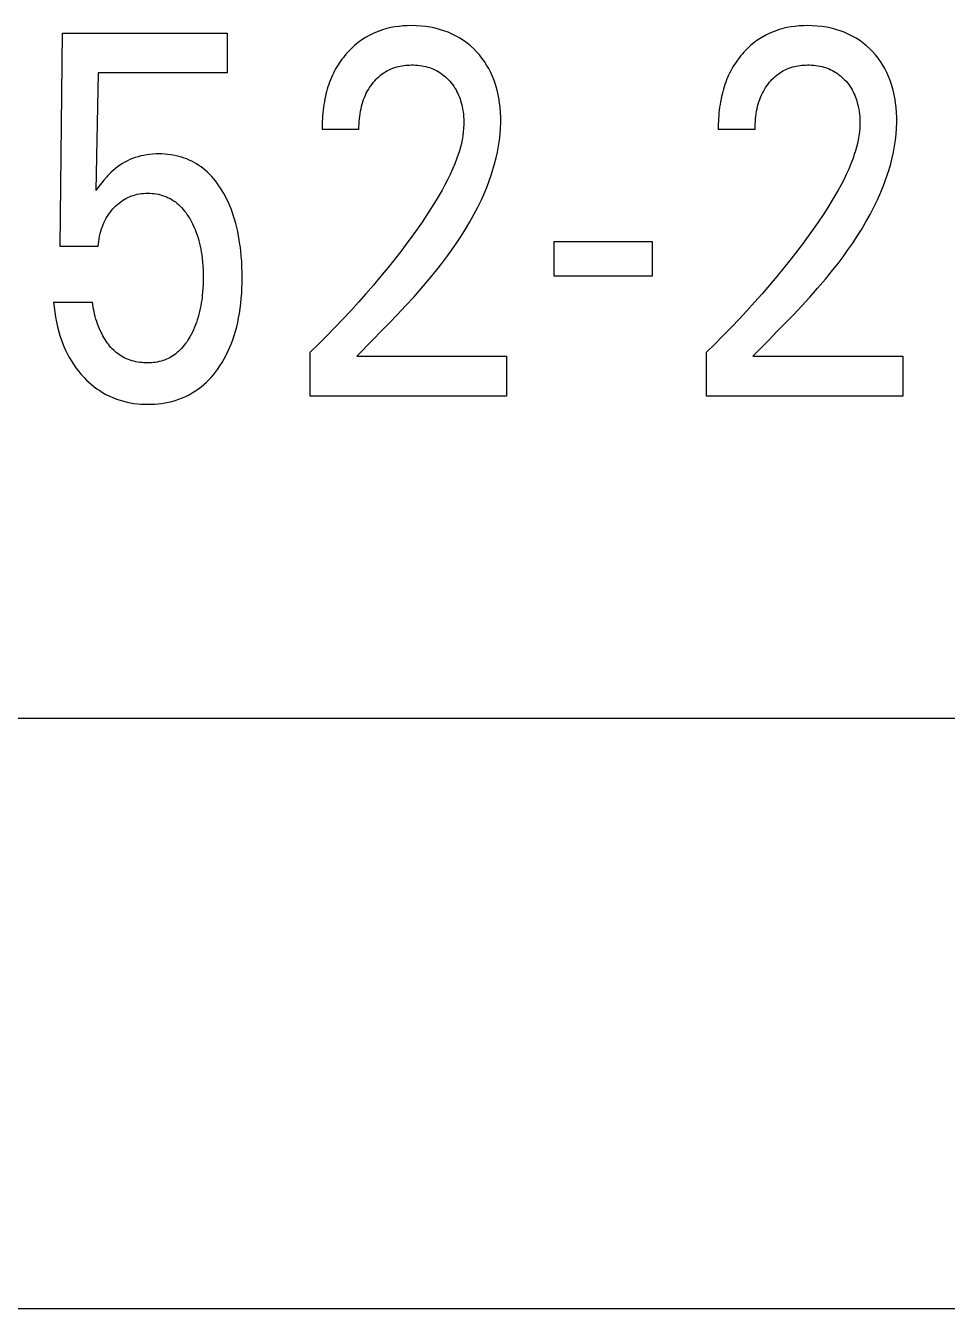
# Model space of a CAD drawing. Extents: x 0 to 420, y 0 to 297.
# Drawn here: x 186.05 to 190.34, y 178.22 to 184.19 of the extents above; entities that cross this region are included whole.
import ezdxf

# ---------------------------------------------------------------- set-up
doc = ezdxf.new("R2010")
doc.units = 0
doc.header["$LTSCALE"] = 23.1
doc.layers.add('10000_FRONT', color=7, linetype='CONTINUOUS')

msp = doc.modelspace()

# ---------------------------------------------------------------- linework, layer by layer
at = {"layer": '10000_FRONT', "color": 7, "linetype": 'CONTINUOUS'}
for p, q in [((186.2065, 183.1648), (186.2177, 184.1588)), ((186.2177, 184.1588), (186.9855, 184.1588)), ((186.9855, 184.1588), (186.9855, 183.9732)), ((187.6685, 184.1589), (187.6492, 184.1496)), ((187.6883, 184.1671), (187.6685, 184.1589)), ((187.7086, 184.1742), (187.6883, 184.1671)), ((187.7292, 184.1801), (187.7086, 184.1742)), ((187.7479, 184.1844), (187.7292, 184.1801)), ((187.7668, 184.1878), (187.7479, 184.1844)), ((187.7859, 184.1905), (187.7668, 184.1878)), ((187.805, 184.1923), (187.7859, 184.1905)), ((187.8243, 184.1933), (187.805, 184.1923)), ((187.8435, 184.1937), (187.8243, 184.1933)), ((187.866, 184.1933), (187.8435, 184.1937)), ((187.8885, 184.192), (187.866, 184.1933)), ((187.9109, 184.1896), (187.8885, 184.192)), ((187.9331, 184.1862), (187.9109, 184.1896)), ((187.9551, 184.1817), (187.9331, 184.1862)), ((187.9752, 184.1765), (187.9551, 184.1817)), ((187.995, 184.1703), (187.9752, 184.1765)), ((188.0144, 184.1631), (187.995, 184.1703)), ((188.0334, 184.1548), (188.0144, 184.1631)), ((189.5142, 184.1589), (189.4949, 184.1496)), ((189.534, 184.1671), (189.5142, 184.1589)), ((189.5543, 184.1742), (189.534, 184.1671)), ((189.5749, 184.1801), (189.5543, 184.1742)), ((189.5936, 184.1844), (189.5749, 184.1801)), ((189.6125, 184.1878), (189.5936, 184.1844)), ((189.6316, 184.1905), (189.6125, 184.1878)), ((189.6507, 184.1923), (189.6316, 184.1905)), ((189.67, 184.1933), (189.6507, 184.1923)), ((189.6892, 184.1937), (189.67, 184.1933)), ((189.7117, 184.1933), (189.6892, 184.1937)), ((189.7342, 184.192), (189.7117, 184.1933)), ((189.7566, 184.1896), (189.7342, 184.192)), ((189.7788, 184.1862), (189.7566, 184.1896)), ((189.8008, 184.1817), (189.7788, 184.1862)), ((189.8209, 184.1765), (189.8008, 184.1817)), ((189.8407, 184.1703), (189.8209, 184.1765)), ((189.8601, 184.1631), (189.8407, 184.1703)), ((189.8791, 184.1548), (189.8601, 184.1631)), ((187.5784, 184.101), (187.5625, 184.0863)), ((187.595, 184.1147), (187.5784, 184.101)), ((187.6124, 184.1274), (187.595, 184.1147)), ((187.6305, 184.1391), (187.6124, 184.1274)), ((187.6492, 184.1496), (187.6305, 184.1391)), ((188.0519, 184.1455), (188.0334, 184.1548)), ((188.0696, 184.1353), (188.0519, 184.1455)), ((188.0867, 184.1242), (188.0696, 184.1353)), ((188.1031, 184.1121), (188.0867, 184.1242)), ((188.1189, 184.0991), (188.1031, 184.1121)), ((188.1339, 184.0853), (188.1189, 184.0991)), ((189.424, 184.101), (189.4082, 184.0863)), ((189.4407, 184.1147), (189.424, 184.101)), ((189.4581, 184.1274), (189.4407, 184.1147)), ((189.4762, 184.1391), (189.4581, 184.1274)), ((189.4949, 184.1496), (189.4762, 184.1391)), ((189.8976, 184.1455), (189.8791, 184.1548)), ((189.9153, 184.1353), (189.8976, 184.1455)), ((189.9324, 184.1242), (189.9153, 184.1353)), ((189.9488, 184.1121), (189.9324, 184.1242)), ((189.9645, 184.0991), (189.9488, 184.1121)), ((189.9796, 184.0853), (189.9645, 184.0991)), ((187.5265, 184.046), (187.52, 184.0374)), ((187.5333, 184.0545), (187.5265, 184.046)), ((187.5403, 184.0628), (187.5333, 184.0545)), ((187.5475, 184.0708), (187.5403, 184.0628)), ((187.5549, 184.0787), (187.5475, 184.0708)), ((187.5625, 184.0863), (187.5549, 184.0787)), ((188.1474, 184.0715), (188.1339, 184.0853)), ((188.1603, 184.0571), (188.1474, 184.0715)), ((188.1724, 184.0421), (188.1603, 184.0571)), ((188.1837, 184.0265), (188.1724, 184.0421)), ((189.3722, 184.046), (189.3657, 184.0374)), ((189.379, 184.0545), (189.3722, 184.046)), ((189.386, 184.0628), (189.379, 184.0545)), ((189.3932, 184.0708), (189.386, 184.0628)), ((189.4006, 184.0787), (189.3932, 184.0708)), ((189.4082, 184.0863), (189.4006, 184.0787)), ((189.9931, 184.0715), (189.9796, 184.0853)), ((190.006, 184.0571), (189.9931, 184.0715)), ((190.0181, 184.0421), (190.006, 184.0571)), ((190.0294, 184.0265), (190.0181, 184.0421)), ((187.4856, 183.9825), (187.4807, 183.9728)), ((187.4907, 183.992), (187.4856, 183.9825)), ((187.4961, 184.0014), (187.4907, 183.992)), ((187.5017, 184.0106), (187.4961, 184.0014)), ((187.5076, 184.0197), (187.5017, 184.0106)), ((187.5136, 184.0286), (187.5076, 184.0197)), ((187.52, 184.0374), (187.5136, 184.0286)), ((187.7159, 183.9747), (187.7238, 183.9797)), ((187.7238, 183.9797), (187.7319, 183.9842)), ((187.7319, 183.9842), (187.7402, 183.9885)), ((187.7402, 183.9885), (187.7487, 183.9923)), ((187.7487, 183.9923), (187.7573, 183.9958)), ((187.7573, 183.9958), (187.7661, 183.9989)), ((187.7661, 183.9989), (187.775, 184.0016)), ((187.775, 184.0016), (187.7834, 184.0038)), ((187.7834, 184.0038), (187.7918, 184.0057)), ((187.7918, 184.0057), (187.8003, 184.0072)), ((187.8003, 184.0072), (187.8089, 184.0084)), ((187.8089, 184.0084), (187.8175, 184.0094)), ((187.8175, 184.0094), (187.8262, 184.01)), ((187.8262, 184.01), (187.8348, 184.0104)), ((187.8348, 184.0104), (187.8435, 184.0106)), ((187.8435, 184.0106), (187.8532, 184.0105)), ((187.8532, 184.0105), (187.8628, 184.0101)), ((187.8628, 184.0101), (187.8724, 184.0093)), ((187.8724, 184.0093), (187.882, 184.0083)), ((187.882, 184.0083), (187.8915, 184.0068)), ((187.8915, 184.0068), (187.901, 184.0051)), ((187.901, 184.0051), (187.9104, 184.003)), ((187.9104, 184.003), (187.9189, 184.0007)), ((187.9189, 184.0007), (187.9274, 183.9981)), ((187.9274, 183.9981), (187.9358, 183.9951)), ((187.9358, 183.9951), (187.9441, 183.9918)), ((187.9441, 183.9918), (187.9522, 183.9883)), ((187.9522, 183.9883), (187.9602, 183.9843)), ((187.9602, 183.9843), (187.968, 183.9801)), ((187.968, 183.9801), (187.9755, 183.9755)), ((188.1942, 184.0104), (188.1837, 184.0265)), ((188.2039, 183.9937), (188.1942, 184.0104)), ((188.2131, 183.9757), (188.2039, 183.9937)), ((189.3313, 183.9825), (189.3264, 183.9728)), ((189.3364, 183.992), (189.3313, 183.9825)), ((189.3418, 184.0014), (189.3364, 183.992)), ((189.3474, 184.0106), (189.3418, 184.0014)), ((189.3532, 184.0197), (189.3474, 184.0106)), ((189.3593, 184.0286), (189.3532, 184.0197)), ((189.3657, 184.0374), (189.3593, 184.0286)), ((189.5616, 183.9747), (189.5695, 183.9797)), ((189.5695, 183.9797), (189.5776, 183.9842)), ((189.5776, 183.9842), (189.5859, 183.9885)), ((189.5859, 183.9885), (189.5944, 183.9923)), ((189.5944, 183.9923), (189.603, 183.9958)), ((189.603, 183.9958), (189.6118, 183.9989)), ((189.6118, 183.9989), (189.6207, 184.0016)), ((189.6207, 184.0016), (189.629, 184.0038)), ((189.629, 184.0038), (189.6375, 184.0057)), ((189.6375, 184.0057), (189.646, 184.0072)), ((189.646, 184.0072), (189.6546, 184.0084)), ((189.6546, 184.0084), (189.6632, 184.0094)), ((189.6632, 184.0094), (189.6719, 184.01)), ((189.6719, 184.01), (189.6805, 184.0104)), ((189.6805, 184.0104), (189.6892, 184.0106)), ((189.6892, 184.0106), (189.6989, 184.0105)), ((189.6989, 184.0105), (189.7085, 184.0101)), ((189.7085, 184.0101), (189.7181, 184.0093)), ((189.7181, 184.0093), (189.7277, 184.0083)), ((189.7277, 184.0083), (189.7372, 184.0068)), ((189.7372, 184.0068), (189.7466, 184.0051)), ((189.7466, 184.0051), (189.756, 184.003)), ((189.756, 184.003), (189.7646, 184.0007)), ((189.7646, 184.0007), (189.7731, 183.9981)), ((189.7731, 183.9981), (189.7815, 183.9951)), ((189.7815, 183.9951), (189.7898, 183.9918)), ((189.7898, 183.9918), (189.7979, 183.9883)), ((189.7979, 183.9883), (189.8059, 183.9843)), ((189.8059, 183.9843), (189.8137, 183.9801)), ((189.8137, 183.9801), (189.8212, 183.9755)), ((190.0399, 184.0104), (190.0294, 184.0265)), ((190.0496, 183.9937), (190.0399, 184.0104)), ((190.0588, 183.9757), (190.0496, 183.9937)), ((186.3841, 183.9732), (186.3737, 183.4263)), ((186.9855, 183.9732), (186.3841, 183.9732)), ((187.4625, 183.9304), (187.4586, 183.9195)), ((187.4666, 183.9412), (187.4625, 183.9304)), ((187.471, 183.9518), (187.4666, 183.9412)), ((187.4757, 183.9624), (187.471, 183.9518)), ((187.4807, 183.9728), (187.4757, 183.9624)), ((187.6541, 183.9137), (187.6601, 183.9219)), ((187.6601, 183.9219), (187.6664, 183.9299)), ((187.6664, 183.9299), (187.6726, 183.9371)), ((187.6726, 183.9371), (187.6792, 183.9441)), ((187.6792, 183.9441), (187.686, 183.9509)), ((187.686, 183.9509), (187.6931, 183.9573)), ((187.6931, 183.9573), (187.7004, 183.9635)), ((187.7004, 183.9635), (187.7081, 183.9693)), ((187.7081, 183.9693), (187.7159, 183.9747)), ((187.9755, 183.9755), (187.9829, 183.9706)), ((187.9829, 183.9706), (187.9901, 183.9654)), ((187.9901, 183.9654), (187.997, 183.96)), ((187.997, 183.96), (188.0037, 183.9542)), ((188.0037, 183.9542), (188.0102, 183.9482)), ((188.0102, 183.9482), (188.0164, 183.9419)), ((188.0164, 183.9419), (188.0231, 183.9347)), ((188.0231, 183.9347), (188.0294, 183.9272)), ((188.0294, 183.9272), (188.0355, 183.9194)), ((188.2214, 183.9571), (188.2131, 183.9757)), ((188.2288, 183.9382), (188.2214, 183.9571)), ((188.2353, 183.9189), (188.2288, 183.9382)), ((189.3082, 183.9304), (189.3043, 183.9195)), ((189.3123, 183.9412), (189.3082, 183.9304)), ((189.3167, 183.9518), (189.3123, 183.9412)), ((189.3214, 183.9624), (189.3167, 183.9518)), ((189.3264, 183.9728), (189.3214, 183.9624)), ((189.4997, 183.9137), (189.5057, 183.9219)), ((189.5057, 183.9219), (189.5121, 183.9299)), ((189.5121, 183.9299), (189.5183, 183.9371)), ((189.5183, 183.9371), (189.5249, 183.9441)), ((189.5249, 183.9441), (189.5317, 183.9509)), ((189.5317, 183.9509), (189.5388, 183.9573)), ((189.5388, 183.9573), (189.5461, 183.9635)), ((189.5461, 183.9635), (189.5537, 183.9693)), ((189.5537, 183.9693), (189.5616, 183.9747)), ((189.8212, 183.9755), (189.8286, 183.9706)), ((189.8286, 183.9706), (189.8357, 183.9654)), ((189.8357, 183.9654), (189.8427, 183.96)), ((189.8427, 183.96), (189.8494, 183.9542)), ((189.8494, 183.9542), (189.8559, 183.9482)), ((189.8559, 183.9482), (189.8621, 183.9419)), ((189.8621, 183.9419), (189.8688, 183.9347)), ((189.8688, 183.9347), (189.8751, 183.9272)), ((189.8751, 183.9272), (189.8812, 183.9194)), ((190.0671, 183.9571), (190.0588, 183.9757)), ((190.0745, 183.9382), (190.0671, 183.9571)), ((190.081, 183.9189), (190.0745, 183.9382)), ((187.443, 183.8637), (187.4406, 183.8524)), ((187.4456, 183.875), (187.443, 183.8637)), ((187.4485, 183.8862), (187.4456, 183.875)), ((187.4516, 183.8974), (187.4485, 183.8862)), ((187.455, 183.9085), (187.4516, 183.8974)), ((187.4586, 183.9195), (187.455, 183.9085)), ((187.6248, 183.8594), (187.6291, 183.8695)), ((187.6291, 183.8695), (187.6334, 183.8787)), ((187.6334, 183.8787), (187.638, 183.8877)), ((187.638, 183.8877), (187.643, 183.8966)), ((187.643, 183.8966), (187.6484, 183.9052)), ((187.6484, 183.9052), (187.6541, 183.9137)), ((188.0355, 183.9194), (188.0412, 183.9114)), ((188.0412, 183.9114), (188.0465, 183.9032)), ((188.0465, 183.9032), (188.0515, 183.8947)), ((188.0515, 183.8947), (188.0561, 183.8861)), ((188.0561, 183.8861), (188.0601, 183.8778)), ((188.0601, 183.8778), (188.0638, 183.8694)), ((188.0638, 183.8694), (188.0672, 183.8608)), ((188.0672, 183.8608), (188.0703, 183.8522)), ((188.241, 183.8994), (188.2353, 183.9189)), ((188.2458, 183.8797), (188.241, 183.8994)), ((188.2504, 183.8572), (188.2458, 183.8797)), ((189.2887, 183.8637), (189.2863, 183.8524)), ((189.2913, 183.875), (189.2887, 183.8637)), ((189.2942, 183.8862), (189.2913, 183.875)), ((189.2973, 183.8974), (189.2942, 183.8862)), ((189.3007, 183.9085), (189.2973, 183.8974)), ((189.3043, 183.9195), (189.3007, 183.9085)), ((189.4704, 183.8594), (189.4747, 183.8695)), ((189.4747, 183.8695), (189.4791, 183.8787)), ((189.4791, 183.8787), (189.4837, 183.8877)), ((189.4837, 183.8877), (189.4887, 183.8966)), ((189.4887, 183.8966), (189.4941, 183.9052)), ((189.4941, 183.9052), (189.4997, 183.9137)), ((189.8812, 183.9194), (189.8868, 183.9114)), ((189.8868, 183.9114), (189.8922, 183.9032)), ((189.8922, 183.9032), (189.8972, 183.8947)), ((189.8972, 183.8947), (189.9018, 183.8861)), ((189.9018, 183.8861), (189.9058, 183.8778)), ((189.9058, 183.8778), (189.9095, 183.8694)), ((189.9095, 183.8694), (189.9129, 183.8608)), ((189.9129, 183.8608), (189.916, 183.8522)), ((190.0867, 183.8994), (190.081, 183.9189)), ((190.0915, 183.8797), (190.0867, 183.8994)), ((190.0961, 183.8572), (190.0915, 183.8797)), ((187.4323, 183.8005), (187.4309, 183.7875)), ((187.434, 183.8135), (187.4323, 183.8005)), ((187.4359, 183.8265), (187.434, 183.8135)), ((187.4381, 183.8395), (187.4359, 183.8265)), ((187.4406, 183.8524), (187.4381, 183.8395)), ((187.6067, 183.796), (187.6088, 183.8068)), ((187.6088, 183.8068), (187.6113, 183.8175)), ((187.6113, 183.8175), (187.6141, 183.8282)), ((187.6141, 183.8282), (187.6173, 183.8387)), ((187.6173, 183.8387), (187.6208, 183.8491)), ((187.6208, 183.8491), (187.6248, 183.8594)), ((188.0703, 183.8522), (188.0731, 183.8434)), ((188.0731, 183.8434), (188.0756, 183.8345)), ((188.0756, 183.8345), (188.0779, 183.8256)), ((188.0779, 183.8256), (188.0799, 183.8166)), ((188.0799, 183.8166), (188.0822, 183.8049)), ((188.0822, 183.8049), (188.0841, 183.793)), ((188.2541, 183.8345), (188.2504, 183.8572)), ((188.2568, 183.8118), (188.2541, 183.8345)), ((188.2587, 183.7889), (188.2568, 183.8118)), ((189.278, 183.8005), (189.2766, 183.7875)), ((189.2797, 183.8135), (189.278, 183.8005)), ((189.2816, 183.8265), (189.2797, 183.8135)), ((189.2838, 183.8395), (189.2816, 183.8265)), ((189.2863, 183.8524), (189.2838, 183.8395)), ((189.4523, 183.796), (189.4545, 183.8068)), ((189.4545, 183.8068), (189.457, 183.8175)), ((189.457, 183.8175), (189.4598, 183.8282)), ((189.4598, 183.8282), (189.463, 183.8387)), ((189.463, 183.8387), (189.4665, 183.8491)), ((189.4665, 183.8491), (189.4704, 183.8594)), ((189.916, 183.8522), (189.9188, 183.8434)), ((189.9188, 183.8434), (189.9213, 183.8345)), ((189.9213, 183.8345), (189.9236, 183.8256)), ((189.9236, 183.8256), (189.9256, 183.8166)), ((189.9256, 183.8166), (189.9279, 183.8049)), ((189.9279, 183.8049), (189.9298, 183.793)), ((190.0998, 183.8345), (190.0961, 183.8572)), ((190.1025, 183.8118), (190.0998, 183.8345)), ((190.1044, 183.7889), (190.1025, 183.8118)), ((187.4281, 183.7483), (187.4276, 183.7353)), ((187.4288, 183.7614), (187.4281, 183.7483)), ((187.4297, 183.7744), (187.4288, 183.7614)), ((187.4309, 183.7875), (187.4297, 183.7744)), ((187.5998, 183.7341), (187.6005, 183.7465)), ((187.6005, 183.7465), (187.6015, 183.7589)), ((187.6015, 183.7589), (187.6029, 183.7713)), ((187.6029, 183.7713), (187.6046, 183.7837)), ((187.6046, 183.7837), (187.6067, 183.796)), ((188.0841, 183.793), (188.0857, 183.7812)), ((188.0857, 183.7812), (188.0868, 183.7693)), ((188.0868, 183.7693), (188.0875, 183.7574)), ((188.0875, 183.7574), (188.0879, 183.7454)), ((188.0879, 183.7454), (188.0879, 183.7335)), ((188.2597, 183.766), (188.2587, 183.7889)), ((188.2589, 183.7154), (188.2598, 183.7431)), ((188.2598, 183.7431), (188.2597, 183.766)), ((189.2738, 183.7483), (189.2733, 183.7353)), ((189.2745, 183.7614), (189.2738, 183.7483)), ((189.2754, 183.7744), (189.2745, 183.7614)), ((189.2766, 183.7875), (189.2754, 183.7744)), ((189.4454, 183.7341), (189.4462, 183.7465)), ((189.4462, 183.7465), (189.4472, 183.7589)), ((189.4472, 183.7589), (189.4485, 183.7713)), ((189.4485, 183.7713), (189.4503, 183.7837)), ((189.4503, 183.7837), (189.4523, 183.796)), ((189.9298, 183.793), (189.9314, 183.7812)), ((189.9314, 183.7812), (189.9325, 183.7693)), ((189.9325, 183.7693), (189.9332, 183.7574)), ((189.9332, 183.7574), (189.9336, 183.7454)), ((189.9336, 183.7454), (189.9336, 183.7335)), ((190.1054, 183.766), (190.1044, 183.7889)), ((190.1046, 183.7154), (190.1055, 183.7431)), ((190.1055, 183.7431), (190.1054, 183.766)), ((187.4273, 183.7223), (187.4272, 183.7094)), ((187.5992, 183.7094), (187.4272, 183.7094)), ((187.4276, 183.7353), (187.4273, 183.7223)), ((187.5992, 183.7094), (187.5993, 183.7217)), ((187.5993, 183.7217), (187.5998, 183.7341)), ((188.0855, 183.6978), (188.0831, 183.68)), ((188.0871, 183.7156), (188.0855, 183.6978)), ((188.0879, 183.7335), (188.0871, 183.7156)), ((188.2538, 183.66), (188.2569, 183.6876)), ((188.2569, 183.6876), (188.2589, 183.7154)), ((189.273, 183.7223), (189.2729, 183.7094)), ((189.4449, 183.7094), (189.2729, 183.7094)), ((189.2733, 183.7353), (189.273, 183.7223)), ((189.4449, 183.7094), (189.445, 183.7217)), ((189.445, 183.7217), (189.4454, 183.7341)), ((189.9312, 183.6978), (189.9288, 183.68)), ((189.9328, 183.7156), (189.9312, 183.6978)), ((189.9336, 183.7335), (189.9328, 183.7156)), ((190.0995, 183.66), (190.1026, 183.6876)), ((190.1026, 183.6876), (190.1046, 183.7154)), ((188.0719, 183.6273), (188.067, 183.61)), ((188.0763, 183.6448), (188.0719, 183.6273)), ((188.08, 183.6624), (188.0763, 183.6448)), ((188.0831, 183.68), (188.08, 183.6624)), ((188.2445, 183.6051), (188.2497, 183.6325)), ((188.2497, 183.6325), (188.2538, 183.66)), ((189.9176, 183.6273), (189.9127, 183.61)), ((189.9219, 183.6448), (189.9176, 183.6273)), ((189.9257, 183.6624), (189.9219, 183.6448)), ((189.9288, 183.68), (189.9257, 183.6624)), ((190.0902, 183.6051), (190.0953, 183.6325)), ((190.0953, 183.6325), (190.0995, 183.66)), ((186.5202, 183.5643), (186.5083, 183.5581)), ((186.5323, 183.5698), (186.5202, 183.5643)), ((186.5447, 183.5749), (186.5323, 183.5698)), ((186.5572, 183.5793), (186.5447, 183.5749)), ((186.57, 183.5833), (186.5572, 183.5793)), ((186.5829, 183.5866), (186.57, 183.5833)), ((186.5968, 183.5896), (186.5829, 183.5866)), ((186.6109, 183.5921), (186.5968, 183.5896)), ((186.6251, 183.5939), (186.6109, 183.5921)), ((186.6393, 183.5952), (186.6251, 183.5939)), ((186.6536, 183.5959), (186.6393, 183.5952)), ((186.6679, 183.5961), (186.6536, 183.5959)), ((186.6812, 183.5959), (186.6679, 183.5961)), ((186.6945, 183.5953), (186.6812, 183.5959)), ((186.7077, 183.5941), (186.6945, 183.5953)), ((186.7209, 183.5926), (186.7077, 183.5941)), ((186.7341, 183.5905), (186.7209, 183.5926)), ((186.7471, 183.588), (186.7341, 183.5905)), ((186.76, 183.5849), (186.7471, 183.588)), ((186.7728, 183.5813), (186.76, 183.5849)), ((186.7854, 183.5771), (186.7728, 183.5813)), ((186.7972, 183.5726), (186.7854, 183.5771)), ((186.8088, 183.5677), (186.7972, 183.5726)), ((186.8203, 183.5622), (186.8088, 183.5677)), ((186.8315, 183.5563), (186.8203, 183.5622)), ((188.0557, 183.5758), (188.046, 183.5502)), ((188.0616, 183.5928), (188.0557, 183.5758)), ((188.067, 183.61), (188.0616, 183.5928)), ((188.2315, 183.5507), (188.2384, 183.5778)), ((188.2384, 183.5778), (188.2445, 183.6051)), ((189.9014, 183.5758), (189.8917, 183.5502)), ((189.9072, 183.5928), (189.9014, 183.5758)), ((189.9127, 183.61), (189.9072, 183.5928)), ((190.0772, 183.5507), (190.0841, 183.5778)), ((190.0841, 183.5778), (190.0902, 183.6051)), ((186.4368, 183.5032), (186.4296, 183.4956)), ((186.4442, 183.5106), (186.4368, 183.5032)), ((186.454, 183.5196), (186.4442, 183.5106)), ((186.4642, 183.5283), (186.454, 183.5196)), ((186.4747, 183.5365), (186.4642, 183.5283)), ((186.4856, 183.5442), (186.4747, 183.5365)), ((186.4968, 183.5514), (186.4856, 183.5442)), ((186.5083, 183.5581), (186.4968, 183.5514)), ((186.8424, 183.5499), (186.8315, 183.5563)), ((186.8531, 183.543), (186.8424, 183.5499)), ((186.8635, 183.5358), (186.8531, 183.543)), ((186.8736, 183.5281), (186.8635, 183.5358)), ((186.8834, 183.5201), (186.8736, 183.5281)), ((186.8937, 183.5109), (186.8834, 183.5201)), ((186.9035, 183.5013), (186.8937, 183.5109)), ((188.0355, 183.525), (188.0243, 183.5002)), ((188.046, 183.5502), (188.0355, 183.525)), ((188.2152, 183.4971), (188.2237, 183.5238)), ((188.2237, 183.5238), (188.2315, 183.5507)), ((189.8812, 183.525), (189.87, 183.5002)), ((189.8917, 183.5502), (189.8812, 183.525)), ((190.0608, 183.4971), (190.0694, 183.5238)), ((190.0694, 183.5238), (190.0772, 183.5507)), ((186.3863, 183.4431), (186.3737, 183.4263)), ((186.3991, 183.4597), (186.3863, 183.4431)), ((186.4107, 183.4739), (186.3991, 183.4597)), ((186.4226, 183.4878), (186.4107, 183.4739)), ((186.4296, 183.4956), (186.4226, 183.4878)), ((186.913, 183.4914), (186.9035, 183.5013)), ((186.9221, 183.481), (186.913, 183.4914)), ((186.9308, 183.4704), (186.9221, 183.481)), ((186.9391, 183.4594), (186.9308, 183.4704)), ((186.9471, 183.4482), (186.9391, 183.4594)), ((186.9548, 183.4367), (186.9471, 183.4482)), ((187.9998, 183.4515), (187.9867, 183.4277)), ((188.0123, 183.4757), (187.9998, 183.4515)), ((188.0243, 183.5002), (188.0123, 183.4757)), ((188.1853, 183.4186), (188.1959, 183.4445)), ((188.1959, 183.4445), (188.2059, 183.4707)), ((188.2059, 183.4707), (188.2152, 183.4971)), ((189.8455, 183.4515), (189.8324, 183.4277)), ((189.858, 183.4757), (189.8455, 183.4515)), ((189.87, 183.5002), (189.858, 183.4757)), ((190.031, 183.4186), (190.0416, 183.4445)), ((190.0416, 183.4445), (190.0515, 183.4707)), ((190.0515, 183.4707), (190.0608, 183.4971)), ((186.4972, 183.3789), (186.5054, 183.3841)), ((186.5054, 183.3841), (186.5136, 183.3887)), ((186.5136, 183.3887), (186.5219, 183.3929)), ((186.5219, 183.3929), (186.5305, 183.3967)), ((186.5305, 183.3967), (186.5392, 183.4002)), ((186.5392, 183.4002), (186.5481, 183.4032)), ((186.5481, 183.4032), (186.5571, 183.4058)), ((186.5571, 183.4058), (186.5666, 183.408)), ((186.5666, 183.408), (186.5762, 183.4099)), ((186.5762, 183.4099), (186.5859, 183.4113)), ((186.5859, 183.4113), (186.5957, 183.4122)), ((186.5957, 183.4122), (186.6054, 183.4128)), ((186.6054, 183.4128), (186.6153, 183.413)), ((186.6153, 183.413), (186.6252, 183.4128)), ((186.6252, 183.4128), (186.6352, 183.4123)), ((186.6352, 183.4123), (186.6451, 183.4113)), ((186.6451, 183.4113), (186.6549, 183.4099)), ((186.6549, 183.4099), (186.6647, 183.4081)), ((186.6647, 183.4081), (186.6744, 183.4058)), ((186.6744, 183.4058), (186.684, 183.4031)), ((186.684, 183.4031), (186.6934, 183.3999)), ((186.6934, 183.3999), (186.7022, 183.3964)), ((186.7022, 183.3964), (186.711, 183.3924)), ((186.711, 183.3924), (186.7195, 183.388)), ((186.7195, 183.388), (186.7278, 183.3833)), ((186.7278, 183.3833), (186.7359, 183.3781)), ((186.962, 183.425), (186.9548, 183.4367)), ((186.9699, 183.4115), (186.962, 183.425)), ((186.9774, 183.3976), (186.9699, 183.4115)), ((186.9844, 183.3836), (186.9774, 183.3976)), ((186.9911, 183.3694), (186.9844, 183.3836)), ((187.9732, 183.404), (187.9592, 183.3806)), ((187.9867, 183.4277), (187.9732, 183.404)), ((188.1527, 183.3479), (188.1695, 183.383)), ((188.1695, 183.383), (188.1853, 183.4186)), ((189.8188, 183.404), (189.8049, 183.3806)), ((189.8324, 183.4277), (189.8188, 183.404)), ((189.9983, 183.3479), (190.0152, 183.383)), ((190.0152, 183.383), (190.031, 183.4186)), ((186.4333, 183.3154), (186.4395, 183.324)), ((186.4395, 183.324), (186.4461, 183.3322)), ((186.4461, 183.3322), (186.453, 183.3402)), ((186.453, 183.3402), (186.4602, 183.3479)), ((186.4602, 183.3479), (186.4671, 183.3547)), ((186.4671, 183.3547), (186.4742, 183.3613)), ((186.4742, 183.3613), (186.4817, 183.3675)), ((186.4817, 183.3675), (186.4893, 183.3734)), ((186.4893, 183.3734), (186.4972, 183.3789)), ((186.7359, 183.3781), (186.7437, 183.3726)), ((186.7437, 183.3726), (186.7512, 183.3667)), ((186.7512, 183.3667), (186.7585, 183.3605)), ((186.7585, 183.3605), (186.7662, 183.3533)), ((186.7662, 183.3533), (186.7735, 183.3458)), ((186.7735, 183.3458), (186.7805, 183.3379)), ((186.7805, 183.3379), (186.7871, 183.3298)), ((186.7871, 183.3298), (186.7935, 183.3214)), ((186.9973, 183.355), (186.9911, 183.3694)), ((187.0031, 183.3404), (186.9973, 183.355)), ((187.0086, 183.3257), (187.0031, 183.3404)), ((187.0137, 183.3109), (187.0086, 183.3257)), ((187.9379, 183.3462), (187.916, 183.3123)), ((187.9592, 183.3806), (187.9379, 183.3462)), ((188.1348, 183.3134), (188.1527, 183.3479)), ((189.7836, 183.3462), (189.7617, 183.3123)), ((189.8049, 183.3806), (189.7836, 183.3462)), ((189.9805, 183.3134), (189.9983, 183.3479)), ((186.4036, 183.2576), (186.4076, 183.2679)), ((186.4076, 183.2679), (186.412, 183.278)), ((186.412, 183.278), (186.4168, 183.2879)), ((186.4168, 183.2879), (186.4221, 183.2976)), ((186.4221, 183.2976), (186.4275, 183.3066)), ((186.4275, 183.3066), (186.4333, 183.3154)), ((186.7935, 183.3214), (186.7995, 183.3128)), ((186.7995, 183.3128), (186.8053, 183.3039)), ((186.8053, 183.3039), (186.8107, 183.2949)), ((186.8107, 183.2949), (186.8177, 183.2825)), ((186.8177, 183.2825), (186.8242, 183.2699)), ((186.8242, 183.2699), (186.8303, 183.2571)), ((187.0197, 183.2919), (187.0137, 183.3109)), ((187.0251, 183.2728), (187.0197, 183.2919)), ((187.03, 183.2536), (187.0251, 183.2728)), ((187.8935, 183.2787), (187.8704, 183.2455)), ((187.916, 183.3123), (187.8935, 183.2787)), ((188.0962, 183.2461), (188.116, 183.2795)), ((188.116, 183.2795), (188.1348, 183.3134)), ((189.7392, 183.2787), (189.7161, 183.2455)), ((189.7617, 183.3123), (189.7392, 183.2787)), ((189.9419, 183.2461), (189.9616, 183.2795)), ((189.9616, 183.2795), (189.9805, 183.3134)), ((186.3886, 183.2009), (186.3909, 183.2129)), ((186.3909, 183.2129), (186.3936, 183.2248)), ((186.3936, 183.2248), (186.3967, 183.2366)), ((186.3967, 183.2366), (186.3999, 183.2471)), ((186.3999, 183.2471), (186.4036, 183.2576)), ((186.8303, 183.2571), (186.8359, 183.244)), ((186.8359, 183.244), (186.841, 183.2308)), ((186.841, 183.2308), (186.8457, 183.2174)), ((186.8457, 183.2174), (186.8497, 183.2047)), ((186.8497, 183.2047), (186.8534, 183.1918)), ((187.0344, 183.2342), (187.03, 183.2536)), ((187.0383, 183.2147), (187.0344, 183.2342)), ((187.0417, 183.1951), (187.0383, 183.2147)), ((187.8468, 183.2127), (187.8228, 183.1802)), ((187.8704, 183.2455), (187.8468, 183.2127)), ((188.0542, 183.1808), (188.0756, 183.2132)), ((188.0756, 183.2132), (188.0962, 183.2461)), ((189.6925, 183.2127), (189.6685, 183.1802)), ((189.7161, 183.2455), (189.6925, 183.2127)), ((189.8999, 183.1808), (189.9213, 183.2132)), ((189.9213, 183.2132), (189.9419, 183.2461)), ((186.3841, 183.1648), (186.2065, 183.1648)), ((186.3841, 183.1648), (186.3852, 183.1768)), ((186.3852, 183.1768), (186.3867, 183.1889)), ((186.3867, 183.1889), (186.3886, 183.2009)), ((186.8534, 183.1918), (186.8567, 183.1788)), ((186.8567, 183.1788), (186.8597, 183.1658)), ((186.8597, 183.1658), (186.8623, 183.1527)), ((186.8623, 183.1527), (186.8647, 183.1395)), ((187.0447, 183.1755), (187.0417, 183.1951)), ((187.0468, 183.16), (187.0447, 183.1755)), ((187.0486, 183.1444), (187.0468, 183.16)), ((187.0511, 183.1194), (187.0486, 183.1444)), ((187.7984, 183.1479), (187.7663, 183.1066)), ((187.8228, 183.1802), (187.7984, 183.1479)), ((188.0092, 183.1173), (188.0321, 183.1488)), ((188.0321, 183.1488), (188.0542, 183.1808)), ((188.5089, 183.0275), (188.5089, 183.1877)), ((188.5089, 183.1877), (188.9656, 183.1877)), ((188.9656, 183.1877), (188.9656, 183.0275)), ((189.6441, 183.1479), (189.612, 183.1066)), ((189.6685, 183.1802), (189.6441, 183.1479)), ((189.8549, 183.1173), (189.8777, 183.1488)), ((189.8777, 183.1488), (189.8999, 183.1808)), ((186.8647, 183.1395), (186.8667, 183.1263)), ((186.8667, 183.1263), (186.8689, 183.1089)), ((186.8689, 183.1089), (186.8707, 183.0914)), ((186.8707, 183.0914), (186.872, 183.074)), ((187.0529, 183.0943), (187.0511, 183.1194)), ((187.0541, 183.0693), (187.0529, 183.0943)), ((187.7663, 183.1066), (187.7336, 183.0658)), ((187.9616, 183.0556), (187.9857, 183.0862)), ((187.9857, 183.0862), (188.0092, 183.1173)), ((189.612, 183.1066), (189.5793, 183.0658)), ((189.8073, 183.0556), (189.8314, 183.0862)), ((189.8314, 183.0862), (189.8549, 183.1173)), ((186.872, 183.074), (186.873, 183.0565)), ((186.873, 183.0565), (186.8735, 183.039)), ((186.8735, 183.039), (186.8737, 183.0214)), ((187.0549, 183.0441), (187.0541, 183.0693)), ((187.0551, 183.019), (187.0549, 183.0441)), ((187.7004, 183.0253), (187.6667, 182.9853)), ((187.7336, 183.0658), (187.7004, 183.0253)), ((187.9267, 183.0129), (187.9616, 183.0556)), ((188.9656, 183.0275), (188.5089, 183.0275)), ((189.5461, 183.0253), (189.5124, 182.9853)), ((189.5793, 183.0658), (189.5461, 183.0253)), ((189.7724, 183.0129), (189.8073, 183.0556)), ((186.8722, 182.9705), (186.871, 182.9536)), ((186.8731, 182.9875), (186.8722, 182.9705)), ((186.8735, 183.0045), (186.8731, 182.9875)), ((186.8737, 183.0214), (186.8735, 183.0045)), ((187.0529, 182.9475), (187.0541, 182.9713)), ((187.0541, 182.9713), (187.0548, 182.9952)), ((187.0548, 182.9952), (187.0551, 183.019)), ((187.6667, 182.9853), (187.632, 182.945)), ((187.8542, 182.9296), (187.8908, 182.9709)), ((187.8908, 182.9709), (187.9267, 183.0129)), ((189.5124, 182.9853), (189.4777, 182.945)), ((189.6999, 182.9296), (189.7365, 182.9709)), ((189.7365, 182.9709), (189.7724, 183.0129)), ((186.1764, 182.9058), (186.1786, 182.8826)), ((186.1764, 182.9058), (186.3578, 182.9058)), ((186.3591, 182.895), (186.3578, 182.9058)), ((186.8668, 182.9157), (186.8648, 182.9023)), ((186.8682, 182.9262), (186.8668, 182.9157)), ((186.8694, 182.9367), (186.8682, 182.9262)), ((186.871, 182.9536), (186.8694, 182.9367)), ((187.0488, 182.9), (187.0511, 182.9237)), ((187.0511, 182.9237), (187.0529, 182.9475)), ((187.5967, 182.9051), (187.561, 182.8657)), ((187.632, 182.945), (187.5967, 182.9051)), ((187.8169, 182.8889), (187.8542, 182.9296)), ((189.4424, 182.9051), (189.4067, 182.8657)), ((189.4777, 182.945), (189.4424, 182.9051)), ((189.6626, 182.8889), (189.6999, 182.9296)), ((186.1786, 182.8826), (186.1815, 182.8594)), ((186.1815, 182.8594), (186.1852, 182.8363)), ((186.3608, 182.884), (186.3591, 182.895)), ((186.3628, 182.8728), (186.3608, 182.884)), ((186.3651, 182.8615), (186.3628, 182.8728)), ((186.3677, 182.8501), (186.3651, 182.8615)), ((186.3706, 182.8387), (186.3677, 182.8501)), ((186.8537, 182.8493), (186.8501, 182.8362)), ((186.857, 182.8624), (186.8537, 182.8493)), ((186.8599, 182.8756), (186.857, 182.8624)), ((186.8625, 182.8889), (186.8599, 182.8756)), ((186.8648, 182.9023), (186.8625, 182.8889)), ((187.0386, 182.832), (187.0423, 182.8528)), ((187.0423, 182.8528), (187.0459, 182.8763)), ((187.0459, 182.8763), (187.0488, 182.9)), ((187.561, 182.8657), (187.5248, 182.8267)), ((187.7411, 182.809), (187.7792, 182.8487)), ((187.7792, 182.8487), (187.8169, 182.8889)), ((189.4067, 182.8657), (189.3705, 182.8267)), ((189.5868, 182.809), (189.6249, 182.8487)), ((189.6249, 182.8487), (189.6626, 182.8889)), ((186.1852, 182.8363), (186.1895, 182.8133)), ((186.1895, 182.8133), (186.1947, 182.7903)), ((186.1947, 182.7903), (186.2006, 182.7676)), ((186.3739, 182.8271), (186.3706, 182.8387)), ((186.3775, 182.8156), (186.3739, 182.8271)), ((186.3815, 182.8042), (186.3775, 182.8156)), ((186.3858, 182.7927), (186.3815, 182.8042)), ((186.3904, 182.7814), (186.3858, 182.7927)), ((186.8334, 182.7886), (186.8284, 182.7773)), ((186.8379, 182.8001), (186.8334, 182.7886)), ((186.8422, 182.8116), (186.8379, 182.8001)), ((186.8461, 182.8233), (186.8422, 182.8116)), ((186.8501, 182.8362), (186.8461, 182.8233)), ((187.0242, 182.7705), (187.0296, 182.7909)), ((187.0296, 182.7909), (187.0344, 182.8114)), ((187.0344, 182.8114), (187.0386, 182.832)), ((187.4875, 182.7873), (187.4497, 182.7484)), ((187.5248, 182.8267), (187.4875, 182.7873)), ((187.7029, 182.7698), (187.7411, 182.809)), ((189.3332, 182.7873), (189.2954, 182.7484)), ((189.3705, 182.8267), (189.3332, 182.7873)), ((189.5486, 182.7698), (189.5868, 182.809)), ((186.2006, 182.7676), (186.2058, 182.7502)), ((186.2058, 182.7502), (186.2115, 182.733)), ((186.2115, 182.733), (186.2177, 182.716)), ((186.3954, 182.7703), (186.3904, 182.7814)), ((186.4007, 182.7593), (186.3954, 182.7703)), ((186.4064, 182.7485), (186.4007, 182.7593)), ((186.4111, 182.7403), (186.4064, 182.7485)), ((186.416, 182.7322), (186.4111, 182.7403)), ((186.4211, 182.7244), (186.416, 182.7322)), ((186.8018, 182.728), (186.7965, 182.72)), ((186.8068, 182.7361), (186.8018, 182.728)), ((186.8117, 182.7443), (186.8068, 182.7361)), ((186.8176, 182.7552), (186.8117, 182.7443)), ((186.8232, 182.7662), (186.8176, 182.7552)), ((186.8284, 182.7773), (186.8232, 182.7662)), ((187.0041, 182.7106), (187.0115, 182.7303)), ((187.0115, 182.7303), (187.0181, 182.7503)), ((187.0181, 182.7503), (187.0242, 182.7705)), ((187.4497, 182.7484), (187.4114, 182.71)), ((187.5889, 182.654), (187.6647, 182.7309)), ((187.6647, 182.7309), (187.7029, 182.7698)), ((189.2954, 182.7484), (189.2571, 182.71)), ((189.4345, 182.654), (189.5104, 182.7309)), ((189.5104, 182.7309), (189.5486, 182.7698)), ((186.2177, 182.716), (186.2245, 182.6992)), ((186.2245, 182.6992), (186.2318, 182.6826)), ((186.2318, 182.6826), (186.2397, 182.6663)), ((186.2397, 182.6663), (186.2482, 182.6504)), ((186.4264, 182.7167), (186.4211, 182.7244)), ((186.4319, 182.7092), (186.4264, 182.7167)), ((186.4377, 182.702), (186.4319, 182.7092)), ((186.4437, 182.695), (186.4377, 182.702)), ((186.4499, 182.6883), (186.4437, 182.695)), ((186.4564, 182.6818), (186.4499, 182.6883)), ((186.4631, 182.6756), (186.4564, 182.6818)), ((186.47, 182.6697), (186.4631, 182.6756)), ((186.4772, 182.6642), (186.47, 182.6697)), ((186.7462, 182.6656), (186.7393, 182.6605)), ((186.7529, 182.671), (186.7462, 182.6656)), ((186.7594, 182.6767), (186.7529, 182.671)), ((186.7663, 182.6833), (186.7594, 182.6767)), ((186.7729, 182.6902), (186.7663, 182.6833)), ((186.7792, 182.6973), (186.7729, 182.6902)), ((186.7852, 182.7047), (186.7792, 182.6973)), ((186.791, 182.7123), (186.7852, 182.7047)), ((186.7965, 182.72), (186.791, 182.7123)), ((186.9805, 182.658), (186.989, 182.6753)), ((186.989, 182.6753), (186.9968, 182.6928)), ((186.9968, 182.6928), (187.0041, 182.7106)), ((187.4114, 182.71), (187.3727, 182.672)), ((187.3727, 182.4684), (187.3727, 182.672)), ((189.2571, 182.71), (189.2184, 182.672)), ((189.2184, 182.4684), (189.2184, 182.672)), ((186.2482, 182.6504), (186.2583, 182.6331)), ((186.2583, 182.6331), (186.2691, 182.6163)), ((186.2691, 182.6163), (186.2806, 182.5999)), ((186.4846, 182.659), (186.4772, 182.6642)), ((186.4923, 182.6541), (186.4846, 182.659)), ((186.5001, 182.6496), (186.4923, 182.6541)), ((186.5082, 182.6455), (186.5001, 182.6496)), ((186.5164, 182.6417), (186.5082, 182.6455)), ((186.5249, 182.6383), (186.5164, 182.6417)), ((186.5335, 182.6353), (186.5249, 182.6383)), ((186.5423, 182.6325), (186.5335, 182.6353)), ((186.5512, 182.6302), (186.5423, 182.6325)), ((186.5601, 182.6281), (186.5512, 182.6302)), ((186.5692, 182.6264), (186.5601, 182.6281)), ((186.5784, 182.625), (186.5692, 182.6264)), ((186.5876, 182.6239), (186.5784, 182.625)), ((186.5968, 182.6232), (186.5876, 182.6239)), ((186.606, 182.6228), (186.5968, 182.6232)), ((186.6153, 182.6226), (186.606, 182.6228)), ((186.6243, 182.6228), (186.6153, 182.6226)), ((186.6332, 182.6233), (186.6243, 182.6228)), ((186.6421, 182.6241), (186.6332, 182.6233)), ((186.651, 182.6252), (186.6421, 182.6241)), ((186.6598, 182.6267), (186.651, 182.6252)), ((186.6684, 182.6285), (186.6598, 182.6267)), ((186.677, 182.6307), (186.6684, 182.6285)), ((186.6855, 182.6332), (186.677, 182.6307)), ((186.6939, 182.6362), (186.6855, 182.6332)), ((186.7018, 182.6394), (186.6939, 182.6362)), ((186.7097, 182.6429), (186.7018, 182.6394)), ((186.7173, 182.6468), (186.7097, 182.6429)), ((186.7248, 182.6511), (186.7173, 182.6468)), ((186.7321, 182.6556), (186.7248, 182.6511)), ((186.7393, 182.6605), (186.7321, 182.6556)), ((186.9404, 182.5925), (186.9514, 182.6083)), ((186.9514, 182.6083), (186.9617, 182.6245)), ((186.9617, 182.6245), (186.9714, 182.6411)), ((186.9714, 182.6411), (186.9805, 182.658)), ((187.5889, 182.654), (188.2871, 182.654)), ((188.2871, 182.654), (188.2871, 182.4684)), ((189.4345, 182.654), (190.1328, 182.654)), ((190.1328, 182.654), (190.1328, 182.4684)), ((186.2806, 182.5999), (186.2928, 182.5841)), ((186.2928, 182.5841), (186.3057, 182.5687)), ((186.3057, 182.5687), (186.3192, 182.554)), ((186.3192, 182.554), (186.3303, 182.5428)), ((186.8995, 182.5438), (186.9104, 182.5554)), ((186.9104, 182.5554), (186.9209, 182.5674)), ((186.9209, 182.5674), (186.9309, 182.5798)), ((186.9309, 182.5798), (186.9404, 182.5925)), ((186.3303, 182.5428), (186.3418, 182.532)), ((186.3418, 182.532), (186.3536, 182.5216)), ((186.3536, 182.5216), (186.3659, 182.5117)), ((186.3659, 182.5117), (186.3785, 182.5023)), ((186.3785, 182.5023), (186.3914, 182.4934)), ((186.3914, 182.4934), (186.4048, 182.485)), ((186.8226, 182.483), (186.8374, 182.4922)), ((186.8374, 182.4922), (186.8517, 182.5022)), ((186.8517, 182.5022), (186.8643, 182.5118)), ((186.8643, 182.5118), (186.8765, 182.522)), ((186.8765, 182.522), (186.8882, 182.5327)), ((186.8882, 182.5327), (186.8995, 182.5438)), ((186.4048, 182.485), (186.4203, 182.4762)), ((186.4203, 182.4762), (186.4363, 182.4682)), ((186.4363, 182.4682), (186.4526, 182.4609)), ((186.4526, 182.4609), (186.4693, 182.4543)), ((186.4693, 182.4543), (186.4862, 182.4486)), ((186.4862, 182.4486), (186.5034, 182.4437)), ((186.5034, 182.4437), (186.5191, 182.4399)), ((186.5191, 182.4399), (186.5349, 182.4368)), ((186.5349, 182.4368), (186.5508, 182.4342)), ((186.5508, 182.4342), (186.5669, 182.4323)), ((186.5669, 182.4323), (186.583, 182.4309)), ((186.583, 182.4309), (186.5991, 182.4301)), ((186.5991, 182.4301), (186.6153, 182.4299)), ((186.6153, 182.4299), (186.6315, 182.4301)), ((186.6315, 182.4301), (186.6477, 182.4309)), ((186.6477, 182.4309), (186.6639, 182.4322)), ((186.6639, 182.4322), (186.68, 182.4341)), ((186.68, 182.4341), (186.696, 182.4366)), ((186.696, 182.4366), (186.7119, 182.4397)), ((186.7119, 182.4397), (186.7277, 182.4435)), ((186.7277, 182.4435), (186.7433, 182.4479)), ((186.7433, 182.4479), (186.7598, 182.4534)), ((186.7598, 182.4534), (186.776, 182.4597)), ((186.776, 182.4597), (186.7919, 182.4668)), ((186.7919, 182.4668), (186.8075, 182.4745)), ((186.8075, 182.4745), (186.8226, 182.483)), ((188.2871, 182.4684), (187.3727, 182.4684)), ((190.1328, 182.4684), (189.2184, 182.4684)), ((134.0601, 180.9684), (203.5601, 180.9684)), ((179.4101, 178.2184), (200.4101, 178.2184))]:
    msp.add_line(p, q, dxfattribs=at)

doc.saveas('drawing.dxf')
